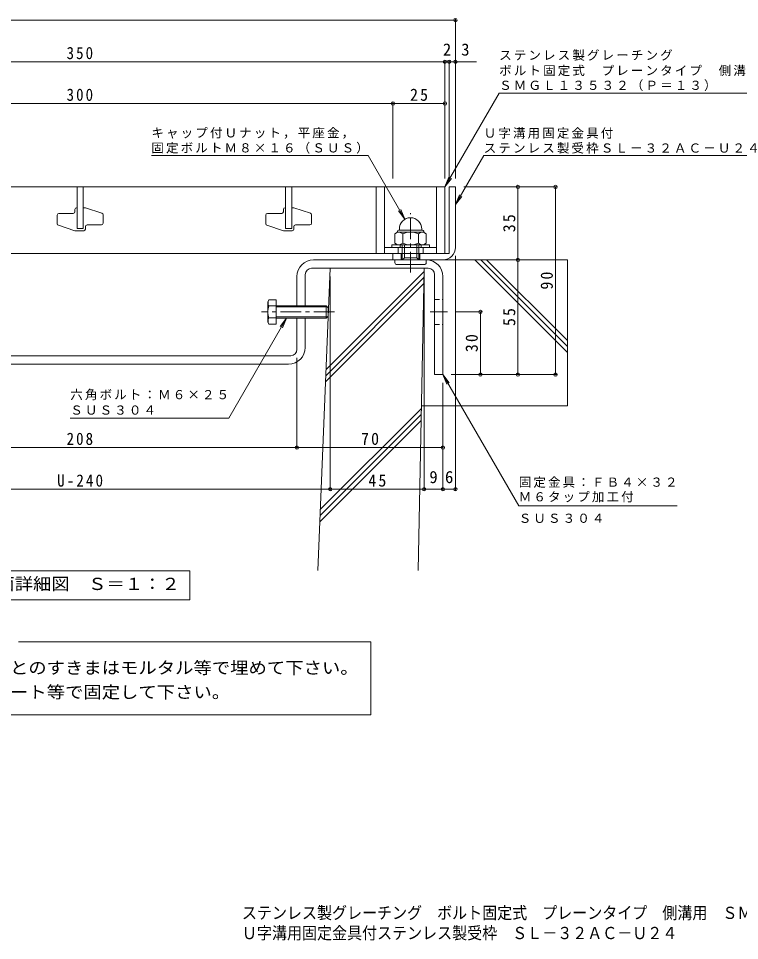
# Model space of a CAD drawing. Units: millimetres on the paper, enlarged 10 times, with parts at other scales. Extents: x -2034 to 2106, y -1959 to 1524.
# Drawn here: x -1014 to 716, y -1959 to 253 of the extents above; entities that cross this region are included whole.
import ezdxf
from ezdxf.enums import TextEntityAlignment as Align

# ---------------------------------------------------------------- set-up
doc = ezdxf.new("R2010")
doc.units = ezdxf.units.MM
doc.header["$LTSCALE"] = 10
doc.header["$PDMODE"] = 32
doc.header["$PDSIZE"] = 8
doc.linetypes.add('CHAIN1', pattern=[8, 5, -1, 1, -1])
doc.linetypes.add('DASHED1', pattern=[1.8, 1.2, -0.6])
for name, color, linetype, lineweight in [('D-1_躯体', 2, 'Continuous', 9), ('D-2_仕上', 3, 'Continuous', 9), ('D-4_文字', 7, 'Continuous', 9), ('D-5_建具', 7, 'Continuous', 9), ('D-6_間仕切', 6, 'Continuous', 9), ('D-8_ハッチ', 3, 'Continuous', 9), ('D-A_インテリア', 2, 'Continuous', 9), ('D-B_衛生陶器', 2, 'Continuous', 9)]:
    doc.layers.add(name, color=color, linetype=linetype, lineweight=lineweight)
doc.layers.add('F-0_F-0ﾚｲﾔ', color=2, linetype='Continuous')
doc.styles.add('ＭＳ ゴシック', font='')
doc.styles.get('ＭＳ ゴシック').set_extended_font_data('MS Gothic')

msp = doc.modelspace()

# ---------------------------------------------------------------- linework, layer by layer
at = {"layer": 'D-1_躯体'}
for p, q in [((19.11, -310.35), (19.11, -151.35)), ((19.11, -151.35), (34.11, -151.35)), ((34.11, -151.35), (34.11, -296.35)), ((-95.89, -326.35), (-95.89, -311.35)), ((-50.89, -326.35), (-50.89, -311.35))]:
    msp.add_line(p, q, dxfattribs=at)
msp.add_lwpolyline([(4.11, -326.35), (-115.89, -326.35), (-115.89, -311.35), (18.11, -311.35)], dxfattribs=at)
for centre, radius in [((4.11, -296.35), 30), ((18.11, -310.35), 1)]:
    msp.add_arc(centre, radius, 270, 0, dxfattribs=at)
at = {"layer": 'D-2_仕上'}
for p, q in [((-873.39, -251.35), (-873.39, -151.35)), ((-858.39, -151.35), (-858.39, -251.35)), ((-373.39, -251.35), (-373.39, -151.35)), ((-358.39, -151.35), (-358.39, -251.35)), ((-155.89, -151.35), (-155.89, -311.35)), ((-135.89, -151.35), (-135.89, -311.35)), ((-10.89, -151.35), (-10.89, -311.35)), ((-920.89, -239.69), (-920.89, -219.1)), ((-916.89, -215.1), (-882.39, -215.1)), ((-878.39, -211.1), (-878.39, -205.35)), ((-874.39, -201.35), (-873.39, -201.35)), ((-810.89, -218.01), (-810.89, -238.6)), ((-420.89, -239.69), (-420.89, -219.1)), ((-416.89, -215.1), (-382.39, -215.1)), ((-378.39, -211.1), (-378.39, -205.35)), ((-374.39, -201.35), (-373.39, -201.35)), ((-310.89, -218.01), (-310.89, -238.6)), ((-814.89, -242.6), (-849.39, -242.6)), ((-314.89, -242.6), (-349.39, -242.6)), ((-878.39, -256.35), (-918.13, -243.5)), ((-857.39, -256.35), (-878.39, -256.35)), ((-873.39, -251.35), (-858.39, -251.35)), ((-853.39, -246.6), (-853.39, -252.35)), ((-378.39, -256.35), (-418.13, -243.5)), ((-357.39, -256.35), (-378.39, -256.35)), ((-373.39, -251.35), (-358.39, -251.35)), ((-353.39, -246.6), (-353.39, -252.35)), ((-10.89, -296.35), (-135.89, -296.35)), ((-103.39, -311.35), (-103.39, -296.35)), ((-43.39, -311.35), (-43.39, -296.35)), ((9.11, -311.35), (-1740.89, -311.35))]:
    msp.add_line(p, q, dxfattribs=at)
for points in [[(-1740.89, -151.35), (9.11, -151.35), (9.11, -311.35)], [(-858.39, -201.35), (-853.39, -201.35), (-813.66, -214.2)], [(-358.39, -201.35), (-353.39, -201.35), (-313.66, -214.2)]]:
    msp.add_lwpolyline(points, dxfattribs=at)
for centre, start, end in [((-916.89, -219.1), 90, 180), ((-882.39, -211.1), 270, 0), ((-874.39, -205.35), 90, 180), ((-814.89, -218.01), 0, 72.07208), ((-416.89, -219.1), 90, 180), ((-382.39, -211.1), 270, 0), ((-374.39, -205.35), 90, 180), ((-314.89, -218.01), 0, 72.07208), ((-916.89, -239.69), 180, 252.07208), ((-849.39, -246.6), 90, 180), ((-814.89, -238.6), 270, 0), ((-416.89, -239.69), 180, 252.07208), ((-349.39, -246.6), 90, 180), ((-314.89, -238.6), 270, 0), ((-857.39, -252.35), 270, 0), ((-357.39, -252.35), 270, 0)]:
    msp.add_arc(centre, 4, start, end, dxfattribs=at)
at = {"layer": 'D-4_文字'}
for p, q in [((-1765.89, 248.65), (34.11, 248.65)), ((34.11, 251.65), (34.11, -131.35)), ((-1740.89, 148.65), (9.11, 148.65)), ((9.11, 151.65), (9.11, -131.35)), ((9.11, 148.65), (19.11, 148.65)), ((19.11, 151.65), (19.11, -131.35)), ((19.11, 148.65), (34.11, 148.65)), ((84.44, 148.65), (34.11, 148.65)), ((-1615.89, 48.65), (-115.89, 48.65)), ((-115.89, 51.65), (-115.89, -131.35)), ((-115.89, 48.65), (9.11, 48.65)), ((277.11, -151.35), (54.11, -151.35)), ((184.11, -326.35), (184.11, -151.35)), ((274.11, -601.35), (274.11, -151.35)), ((34.11, -879.64), (34.11, -316.35)), ((184.11, -601.35), (184.11, -326.35)), ((-265.89, -879.64), (-265.89, -366.35)), ((-40.89, -879.64), (-40.89, -366.35)), ((97.11, -451.35), (34.75, -451.35)), ((94.11, -601.35), (94.11, -451.35)), ((-345.89, -779.57), (-345.89, -561.35)), ((277.11, -601.35), (24.11, -601.35)), ((4.11, -879.64), (4.11, -621.35)), ((-1385.89, -776.57), (-345.89, -776.57)), ((-345.89, -776.57), (4.11, -776.57)), ((-1465.89, -876.64), (-265.89, -876.64)), ((-265.89, -876.64), (-40.89, -876.64)), ((-40.89, -876.64), (4.11, -876.64)), ((4.11, -876.64), (34.11, -876.64))]:
    msp.add_line(p, q, dxfattribs=at)
for p in [(34.11, 248.65), (9.11, 148.65), (19.11, 148.65), (34.11, 148.65), (-115.89, 48.65), (9.11, 48.65), (184.11, -151.35), (274.11, -151.35), (184.11, -326.35), (94.11, -451.35), (94.11, -601.35), (184.11, -601.35), (274.11, -601.35), (-345.89, -776.57), (4.11, -776.57), (-265.89, -876.64), (-40.89, -876.64), (4.11, -876.64), (34.11, -876.64)]:
    msp.add_point(p, dxfattribs=at)
at = {"layer": 'D-5_建具'}
for p, q in [((139.01, 73.65), (9.11, -151.35)), ((139.01, 73.65), (764.03, 73.65)), ((-695.01, -76.35), (-175.01, -76.35)), ((-175.01, -76.35), (-86.89, -228.97)), ((101.94, -76.35), (34.11, -193.85)), ((101.94, -76.35), (761.97, -76.35)), ((9.11, -151.35), (18.67, -128.25)), ((9.11, -151.35), (24.32, -131.52)), ((34.11, -193.85), (43.67, -170.75)), ((34.11, -193.85), (49.32, -174.02)), ((-86.89, -228.97), (-102.11, -209.13)), ((-86.89, -228.97), (-96.46, -205.87)), ((-509.41, -706.35), (-370.84, -466.35)), ((-370.84, -466.35), (-386.06, -486.18)), ((-370.84, -466.35), (-380.41, -489.45)), ((4.11, -601.35), (13.67, -624.45)), ((4.11, -601.35), (19.32, -621.18)), ((185.97, -916.35), (4.11, -601.35)), ((-509.41, -706.35), (-889.41, -706.35)), ((565.97, -916.35), (185.97, -916.35)), ((-1128.89, -1071.96), (-602.89, -1071.96)), ((-602.89, -1071.96), (-602.89, -1141.96)), ((-1128.89, -1141.96), (-602.89, -1141.96)), ((-1013.53, -1242.58), (-168.6, -1242.58)), ((-168.6, -1242.58), (-168.6, -1417.19)), ((-168.6, -1417.19), (-1563.19, -1417.19))]:
    msp.add_line(p, q, dxfattribs=at)
at = {"layer": 'D-6_間仕切'}
for p, q in [((-35.89, -326.35), (302.61, -326.35)), ((302.61, -548.26), (80.69, -326.35)), ((302.61, -534.12), (94.83, -326.35)), ((302.61, -519.98), (108.98, -326.35)), ((302.61, -326.35), (302.61, -676.35)), ((-296.1, -1071.35), (-265.89, -346.35)), ((-265.89, -346.35), (-40.89, -346.35)), ((-55.39, -1071.35), (-40.89, -346.35)), ((-276.64, -604.18), (-41.35, -368.89)), ((-276.02, -589.43), (-41.06, -354.46)), ((-277.25, -618.94), (-41.63, -383.32)), ((-290, -924.87), (-47.62, -682.49)), ((-47.49, -676.35), (302.61, -676.35)), ((-290.61, -939.63), (-47.91, -696.92)), ((-291.23, -954.38), (-48.19, -711.35))]:
    msp.add_line(p, q, dxfattribs=at)
at = {"layer": 'D-8_ハッチ'}
for p, q in [((-305.89, -326.35), (-35.89, -326.35)), ((-310.89, -346.35), (-30.89, -346.35)), ((-345.89, -436.35), (-345.89, -366.35)), ((-325.89, -436.35), (-325.89, -361.35)), ((-15.89, -361.35), (-15.89, -601.35)), ((4.11, -366.35), (4.11, -601.35)), ((-345.89, -541.35), (-345.89, -466.35)), ((-325.89, -536.35), (-325.89, -466.35)), ((-1370.89, -556.35), (-360.89, -556.35)), ((-1365.89, -576.35), (-365.89, -576.35)), ((4.11, -601.35), (-15.89, -601.35))]:
    msp.add_line(p, q, dxfattribs=at)
at = {"layer": 'D-8_ハッチ', "linetype": 'DASHED1'}
for p, q in [((-15.89, -421.35), (4.11, -421.35)), ((-15.89, -481.35), (4.11, -481.35))]:
    msp.add_line(p, q, dxfattribs=at)
at = {"layer": 'D-8_ハッチ', "color": 7, "linetype": 'CHAIN1'}
msp.add_line((-26.54, -451.35), (14.75, -451.35), dxfattribs=at)
at = {"layer": 'D-8_ハッチ'}
for centre, radius, start, end in [((-305.89, -366.35), 40, 90, 180), ((-35.89, -366.35), 40, 0, 90), ((-310.89, -361.35), 15, 90, 180), ((-30.89, -361.35), 15, 0, 90), ((-365.89, -536.35), 40, 270, 0), ((-360.89, -541.35), 15, 270, 0)]:
    msp.add_arc(centre, radius, start, end, dxfattribs=at)
at = {"layer": 'D-A_インテリア'}
for p, q in [((-413.16, -422.48), (-415.69, -426.85)), ((-415.69, -426.85), (-415.69, -475.85)), ((-395.69, -422.48), (-413.16, -422.48)), ((-395.69, -436.92), (-413.16, -436.92)), ((-395.69, -422.48), (-395.69, -480.22)), ((-395.69, -436.35), (-275.69, -436.35)), ((-395.69, -439.35), (-272.69, -439.35)), ((-275.69, -436.35), (-270.69, -441.35)), ((-275.69, -436.35), (-275.69, -466.35)), ((-270.69, -441.35), (-270.69, -461.35)), ((-395.69, -463.35), (-272.69, -463.35)), ((-275.69, -466.35), (-270.69, -461.35)), ((-413.16, -480.22), (-415.69, -475.85)), ((-395.69, -465.78), (-413.16, -465.78)), ((-395.69, -480.22), (-413.16, -480.22)), ((-395.69, -466.35), (-275.69, -466.35))]:
    msp.add_line(p, q, dxfattribs=at)
at = {"layer": 'D-A_インテリア', "color": 7, "linetype": 'CHAIN1'}
msp.add_line((-255.69, -451.35), (-430.69, -451.35), dxfattribs=at)
at = {"layer": 'D-A_インテリア'}
for centre, radius, start, end in [((-373.12, -451.35), 42.57, 160.18087, 199.81913), ((-400.66, -429.7), 14.43, 150.00001, 209.99999), ((-400.66, -473), 14.43, 150.00001, 209.99999)]:
    msp.add_arc(centre, radius, start, end, dxfattribs=at)
at = {"layer": 'D-B_衛生陶器', "color": 7, "linetype": 'CHAIN1'}
msp.add_line((-73.39, -356.76), (-73.39, -214.72), dxfattribs=at)
at = {"layer": 'D-B_衛生陶器'}
for p, q in [((-104.41, -259.85), (-110.92, -263.61)), ((-110.92, -263.61), (-110.92, -286.59)), ((-105.39, -259.85), (-105.39, -260.42)), ((-42.38, -259.85), (-104.41, -259.85)), ((-100.39, -254.85), (-100.39, -252.35)), ((-46.39, -254.85), (-100.39, -254.85)), ((-92.16, -263.61), (-92.16, -286.59)), ((-54.63, -263.61), (-54.63, -286.59)), ((-46.39, -254.85), (-46.39, -252.35)), ((-42.38, -259.85), (-35.87, -263.61)), ((-41.39, -259.85), (-41.39, -260.42)), ((-35.87, -263.61), (-35.87, -286.59)), ((-104.41, -290.35), (-110.92, -286.59)), ((-42.38, -290.35), (-35.87, -286.59)), ((-118.39, -290.35), (-28.39, -290.35)), ((-98.39, -290.35), (-98.39, -296.35)), ((-93.39, -326.35), (-93.39, -290.35)), ((-88.39, -321.35), (-88.39, -290.35)), ((-58.39, -321.35), (-58.39, -290.35)), ((-53.39, -326.35), (-53.39, -290.35)), ((-48.39, -290.35), (-48.39, -296.35)), ((-110.89, -332.85), (-110.89, -326.35)), ((-93.39, -326.35), (-88.39, -321.35)), ((-88.39, -321.35), (-58.39, -321.35)), ((-53.39, -326.35), (-58.39, -321.35)), ((-35.89, -332.85), (-35.89, -326.35)), ((-105.89, -337.85), (-40.89, -337.85))]:
    msp.add_line(p, q, dxfattribs=at)
msp.add_lwpolyline([(-28.39, -290.35), (-28.39, -296.35), (-118.39, -296.35), (-118.39, -290.35)], dxfattribs=at)
for centre, radius, start, end in [((-73.39, -252.35), 27, 0, 180), ((-100.39, -259.85), 5, 90, 180), ((-104.41, -281.67), 21.82, 55.84651, 90.00017), ((-73.39, -308.52), 48.67, 67.32404, 112.67596), ((-42.38, -281.67), 21.82, 89.99983, 124.15349), ((-46.39, -259.85), 5, 0, 90), ((-104.41, -268.54), 21.82, 269.99983, 304.15349), ((-73.39, -241.68), 48.67, 247.32404, 292.67596), ((-42.38, -268.54), 21.82, 235.84651, 270.00017), ((-105.89, -332.85), 5, 180, 270), ((-40.89, -332.85), 5, 270, 0)]:
    msp.add_arc(centre, radius, start, end, dxfattribs=at)

# ---------------------------------------------------------------- texts
at = {"layer": 'D-4_文字', "color": 2, "style": 'ＭＳ ゴシック'}
for s, p in [('2', (4.11, 154.65)), ('3', (47.98, 154.65)), ('9', (-28.39, -870.64)), ('6', (9.11, -870.64))]:
    msp.add_text(s, height=29.33, dxfattribs=at).set_placement(p, align=Align.BOTTOM_LEFT)
at = {"layer": 'D-4_文字', "color": 2, "char_height": 29.33, "attachment_point": 7, "style": 'ＭＳ ゴシック'}
for s, insert in [('\\T1.27;\\W0.9;350', (-898.39, 154.65)), ('\\T1.27;\\W0.9;300', (-898.39, 54.65)), ('\\T1.27;\\W0.95;25', (-74.64, 54.65)), ('\\T1.27;\\W0.9;208', (-898.39, -770.57)), ('\\T1.27;\\W0.95;70', (-192.14, -770.57)), ('\\T1.28;\\W0.9;U-240', (-920.89, -870.64)), ('\\T1.27;\\W0.95;45', (-174.64, -870.64))]:
    msp.add_mtext(s, dxfattribs=dict(at, insert=insert))
at = {"layer": 'D-4_文字', "color": 2, "char_height": 29.33, "attachment_point": 7, "rotation": 90, "style": 'ＭＳ ゴシック'}
for s, insert in [('\\T1.27;\\W0.95;35', (178.11, -260.1)), ('\\T1.27;\\W0.95;90', (268.11, -397.6)), ('\\T1.27;\\W0.95;55', (178.11, -485.1)), ('\\T1.27;\\W0.95;30', (88.11, -547.6))]:
    msp.add_mtext(s, dxfattribs=dict(at, insert=insert))
at = {"layer": 'D-5_建具', "color": 2, "style": 'ＭＳ ゴシック', "width": 1.1}
for s, p in [('断面詳細図\u3000Ｓ＝１：２', (-1110.89, -1126.96)), ('Ｕ字溝上端部と受枠下部とのすきまはモルタル等で埋めて下さい。', (-1518.22, -1328.13)), ('固定金具は必ずコンクリート等で固定して下さい。', (-1518.22, -1386.43))]:
    msp.add_text(s, height=29.33, dxfattribs=at).set_placement(p, align=Align.BOTTOM_LEFT)
at = {"layer": 'D-5_建具', "char_height": 21.99, "attachment_point": 7, "style": 'ＭＳ ゴシック'}
for s, insert in [('\\T1.17;ステンレス製グレーチング', (139.03, 151.14)), ('\\T1.17;ボルト固定式\u3000プレーンタイプ\u3000側溝用', (139.03, 114.16)), ('\\T1.17;ＳＭＧＬ１３５３２（Ｐ＝１３）', (139.03, 78.41)), ('\\T1.17;キャップ付Ｕナット，平座金，', (-695.01, -35.84)), ('\\T1.17;Ｕ字溝用固定金具付', (101.97, -35.84)), ('\\T1.17;固定ボルトＭ８×１６（ＳＵＳ）', (-695.01, -71.59)), ('\\T1.17;ステンレス製受枠ＳＬ－３２ＡＣ－Ｕ２４', (101.97, -71.59)), ('\\T1.17;六角ボルト：Ｍ６×２５', (-889.41, -663.02)), ('\\T1.17;ＳＵＳ３０４', (-889.41, -698.02)), ('\\T1.17;固定金具：ＦＢ４×３２', (185.97, -873.02)), ('\\T1.17;Ｍ６タップ加工付', (185.97, -908.02)), ('\\T1.17;ＳＵＳ３０４', (185.97, -957.45))]:
    msp.add_mtext(s, dxfattribs=dict(at, insert=insert))
at = {"layer": 'F-0_F-0ﾚｲﾔ', "style": 'ＭＳ ゴシック', "width": 0.9}
for s, p in [('ステンレス製グレーチング\u3000ボルト固定式\u3000プレーンタイプ\u3000側溝用\u3000ＳＭＧＬ\u3000１３５３２（Ｐ＝１３）', (-477.83, -1915.86)), ('Ｕ字溝用固定金具付ステンレス製受枠\u3000ＳＬ－３２ＡＣ－Ｕ２４', (-477.83, -1964.32))]:
    msp.add_text(s, height=29.33, dxfattribs=at).set_placement(p, align=Align.BOTTOM_LEFT)

doc.saveas('drawing.dxf')
